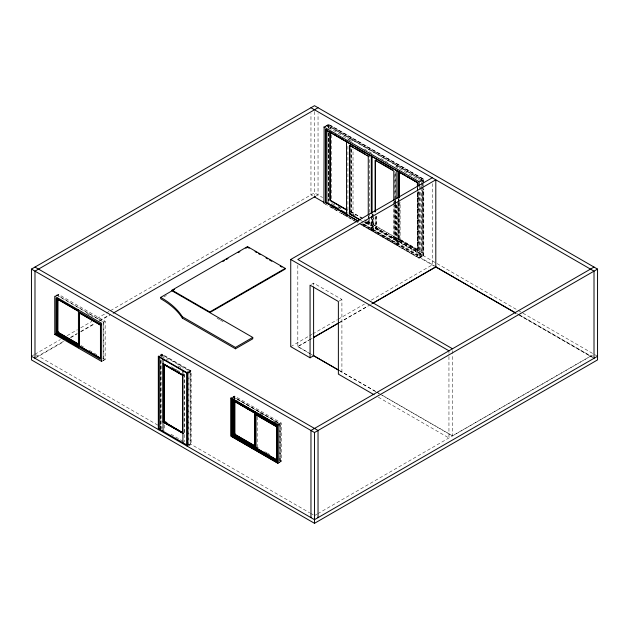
<?xml version="1.0" encoding="UTF-8"?>
<svg xmlns="http://www.w3.org/2000/svg" width="629" height="629" viewBox="0 0 629 629"><rect width="100%" height="100%" fill="white"/><g stroke="black" fill="none" stroke-linecap="round" stroke-linejoin="round"><path stroke-width="0.47" stroke-dasharray="3.15 2.36" d="M328.259 132.743L328.259 201.241L331.562 203.151M328.259 127.844L328.259 125.886L326.883 126.681L351.65 140.982M331.302 198.615L331.302 133.993M347.916 214.859L347.916 210.943M347.916 209.968L347.916 144.403M350.958 212.24L350.958 147.611M351.061 212.759L351.061 148.177M351.65 213.404L351.65 148.814M353.026 215.543L353.026 148.994M364.018 222.344L368.256 224.789L368.256 219.898M368.256 218.916L368.256 215.975M368.555 219.725L368.555 224.624L365.158 222.658M368.555 218.743L368.555 215.81M369.341 220.252L369.341 224.168L365.944 222.21M368.256 224.789L369.632 223.995L369.632 217.139M369.632 216.164L369.632 213.223M369.632 212.248L369.632 155.449M371.307 216.25L371.307 229.955L372.683 229.16L372.683 213.506M371.503 216.14L371.503 229.844L372.289 230.293L372.289 213.656M372.093 213.774L372.093 230.411L373.469 229.616L373.469 215.912M372.486 229.271L372.486 213.616M373.272 229.727L373.272 217.988M373.272 217.005L373.272 214.072M395.185 198.599L395.185 238.753L393.809 239.547L375.136 228.759L375.136 216.03M375.434 215.865L375.434 228.594L394.108 239.374L394.108 205.101M376.221 216.392L376.221 228.138L394.894 238.918L394.894 204.645M375.136 228.759L376.512 227.965L376.512 216.219M393.809 239.547L393.809 206.249M393.809 205.274L393.809 202.334M394.108 204.118L394.108 201.186M394.894 203.67L394.894 200.73M394.894 199.755L394.894 171.355M395.091 204.912L395.091 242.094L397.056 240.962L421.823 255.264L421.823 189.691M395.091 203.93L395.091 200.014M395.091 199.039L395.091 171.638M395.185 197.624L395.185 170.207M395.68 204.567L395.68 241.756L420.447 256.058L421.823 255.264M395.68 203.592L395.68 200.651M396.663 204.842L396.663 243.006L397.253 242.668L397.253 201.563M361.4 224.238L396.86 244.705L396.86 204.582M397.056 240.962L397.056 204.755M397.056 167.566L397.056 165.608L395.091 166.74M398.236 202.813L398.236 243.91L363.601 223.916M398.236 201.83L398.236 198.898M418.772 192.325L418.772 250.098L417.397 250.892L398.723 240.113L398.723 202.9M398.723 201.925L398.723 198.984M398.825 200.509L398.825 243.572L396.86 244.705M399.022 202.735L399.022 239.94L417.695 250.719L417.695 191.971M399.022 201.752L399.022 198.811M399.808 202.279L399.808 239.484L418.482 250.271L418.482 191.515M398.723 240.113L400.099 239.319L400.099 202.106M417.397 250.892L417.397 192.136M417.397 191.161L417.397 188.22M417.695 190.988L417.695 187.072M420.447 256.058L420.447 190.485M420.447 189.51L420.447 186.577M421.823 188.716L421.823 185.775M421.823 184.8L421.823 179.91L420.447 180.704L395.68 166.402M325.35 126.209L328.652 124.298L423.789 179.226L423.789 181.183M324.132 127.137L328.456 124.636L423.592 179.564L419.268 182.064M324.328 127.247L328.652 124.754M330.028 129.102L330.225 127.027L330.225 128.984M55.486 295.803L56.956 294.954L103.84 322.079L103.84 360.268M56.209 295.496L58.332 294.278L105.169 321.309L105.169 359.497L103.046 360.724M351.061 141.321L353.026 140.188M31.45 356.266L33.997 354.787M34.847 354.3L60.353 339.581M67.154 335.65L77.351 329.761M80.748 327.803L91.803 321.419M96.897 318.478L105.397 313.564M106.254 313.077L109.65 311.111M110.5 310.624L314.5 192.844L322.606 197.53M36.553 356.95L63.749 341.248M70.55 337.317L77.351 333.394M80.748 331.428L94.35 323.581M99.453 320.633L110.5 314.256M34.988 358.302L63.891 341.618M70.692 337.694L76.636 334.258M80.889 331.805L94.492 323.951M99.586 321.01L109.792 315.121M316.34 195.871L318.038 194.888L318.038 113.605M103.046 322.535L105.169 321.309M328.652 132.53L328.456 200.675L328.456 132.412M163.925 296.864L166.363 295.465M101.576 361.455L103.84 360.213M419.071 181.946L423.789 179.226M159.742 355.275L161.865 354.048L191.161 370.961L191.161 444.381L189.038 445.607M160.238 355.558L162.361 354.331L162.361 357.311M158.822 356.942L162.361 354.898L190.666 371.244M161.441 356.336L162.754 355.582M311.481 284.339L313.604 283.113L341.909 299.459L341.909 372.085L339.786 373.312M183.833 374.617L184.226 374.389L184.226 441.912M188.543 371.896L190.666 370.678L190.666 444.098L188.543 445.324M187.127 373.288L191.161 370.961M188.606 372.777L190.666 371.692L162.361 355.354L160.662 356.336L160.662 355.88L168.155 360.205M363.483 224.301L417.695 255.374L417.695 191.578M364.631 219.749L422.02 252.882L422.216 189.95M339.078 301.094L341.909 299.459M419.071 257.756L423.396 255.264L423.396 189.172M423.592 255.374L419.268 257.874L360.661 224.034M361.313 224.868L419.071 258.212L423.789 255.492L423.789 189.007M290.74 346.634L311.929 334.4M312.778 333.913L337.348 319.721M338.198 319.233L364.466 304.066M371.252 300.151L432.265 264.919L432.265 183.644M310.514 339.188L297.816 346.516L310.286 353.718M339.298 322.567L369.773 304.971M370.623 304.483L372.313 303.508M297.816 265.344L297.816 346.634L308.823 340.273M309.665 339.786L312.204 338.323M339.298 322.685L368.083 306.064M162.361 427.759L160.662 428.734L160.662 360.244M232.478 397.269L234.601 396.042L281.383 423.05L281.383 461.183L277.9 463.196M183.833 432.949L184.226 432.721M188.959 444.632L190.273 443.87L309.578 512.753M188.606 445.175L188.967 372.219L186.388 370.843M277.845 425.094L281.383 423.05M277.947 425.094L280.157 423.82L233.28 396.695L280.157 423.82L280.157 462.008L277.947 463.282M590.474 356.266L452.487 435.818L380.191 394.076M314.358 515.678L316.914 514.2M317.763 513.712L593.163 354.709M328.259 125.886L422.216 180.138L422.216 182.095M330.028 127.137L422.02 180.248L422.02 182.213M347.916 139.504L352.869 142.366M364.427 149.042L371.857 153.327M380.899 158.547L384.201 160.458M385.027 160.93L388.329 162.84M400.099 239.319L418.772 250.098M350.479 211.352L362.296 218.169M367.36 221.094L422.216 252.764M350.282 211.462L363.79 219.262M352.657 214.198L356.053 216.156M365.394 221.55L369.632 223.995M376.512 227.965L395.185 238.753M365.834 222.029L423.789 255.492M365.834 222.257L423.592 255.602L423.592 188.315M338.3 206.587L340.847 208.057M365.496 222.289L597.55 356.266M332.387 203.623L334.864 205.054M338.166 206.965L342.294 209.347M360.621 220.378L363.169 221.848M362.839 223.704L417.695 255.374M362.1 223.955L434.348 265.674M518.5 314.256L592.447 356.95M516.535 313.462L519.09 314.932M519.939 315.428L590.474 356.148M312.582 195.823L310.962 194.888L310.962 113.605M434.356 266.13L419.071 257.308L422.609 255.264L422.609 186.758M519.09 315.05L593.163 357.815M331.774 207.358L336.877 210.298M342.821 213.734L347.916 216.675M324.132 203.175L325.83 204.15M330.076 206.603L337.726 211.022M341.122 212.979L347.916 216.903M348.765 217.398L351.312 218.868M352.161 219.356L354.709 220.826M355.558 221.322L358.105 222.792M358.955 223.279L419.268 258.102L419.268 190.634M324.784 203.78L356.211 221.919M339.416 370.536L375.938 391.615M376.787 392.111L379.334 393.581M297.816 346.634L310.286 353.828M311.111 354.308L313.604 355.747M339.416 370.646L375.938 391.733M376.787 392.221L379.334 393.699M380.191 394.186L452.487 435.928L452.487 354.638M378.351 397.214L448.949 437.973L448.949 353.75M217.076 318.195L219.623 319.666M220.472 320.153L223.02 321.623M233.131 396.891L279.913 423.907L279.913 462.032M56.814 295.15L103.596 322.166L103.596 360.291M178.149 365.976L183.141 368.853M232.345 397.347L237.447 400.296M259.871 413.237L264.895 416.139M273.269 420.974L279.127 424.355L279.127 462.598M86.904 313.431L92.762 316.819M275.581 422.531L278.089 423.985M170.994 366.746L180.091 372.006M173.376 368.24L179.996 372.061M80.913 345.502L83.421 346.949M89.279 350.329L96.803 354.67M102.661 358.05L105.169 359.497M256.718 446.944L258.425 447.927M267.781 453.328L269.479 454.311M278.836 459.713L281.383 461.183M264.683 451.653L269.707 454.555M280.157 461.945L280.109 423.789M35.837 354.709L159.334 426.006M160.175 426.501L161.865 427.476L161.865 359.922M310.427 513.24L313.808 515.198M170.994 434.277L183.401 441.44M452.487 350.73L452.487 353.663M448.949 350.817L448.949 352.775M423.592 183.456L423.592 179.336L328.456 124.416L328.456 128.528M423.592 184.423L423.592 187.34M423.396 179.454L423.396 183.338M422.609 181.867L422.609 179.91L327.473 124.982L327.473 126.94M422.609 182.842L422.609 185.775M422.02 183.188L422.02 186.137M422.02 187.12L422.02 252.882M419.268 185.948L419.268 189.84M419.071 191.672L419.071 258.212M417.695 186.671L417.695 190.595M417.499 187.764L417.499 255.492M328.652 124.298L328.652 128.638M314.5 111.561L314.5 195.572M313.604 283.113L313.604 285.079M257.206 416.775L257.206 447.793M234.601 396.042L234.601 398.975M190.273 371.472L190.273 443.87M188.873 372.274L188.873 445.025M184.132 374.452L184.132 432.783M164.373 424.937L164.373 430.456M161.865 354.048L161.865 356.006M160.788 359.654L160.765 428.797M160.497 360.456L160.497 427.972M58.332 294.278L58.332 296.235"/><path stroke-width="0.94" d="M54.747 334.424L101.631 361.431M314.5 523.312L314.5 432.524L597.55 269.102L597.55 359.898L314.5 523.312L31.45 359.898L31.45 269.102L314.5 105.688L597.55 269.102M326.883 202.035L326.883 129.621M330.225 132.656L330.225 200.219L347.2 210.023M346.54 215.653L346.54 141.281M360.063 219.718L349.881 213.836L349.881 145.291M368.256 215L368.256 156.244L349.582 145.464L349.582 214.009L359.772 219.891M371.307 213.317L371.307 155.575M372.093 212.791L372.093 156.031M375.136 212.115L375.136 160.214L393.809 171.002L393.809 200.376M375.434 210.967L375.434 160.049L377.133 161.024M396.86 198.709L396.86 170.333M398.236 197.915L398.236 171.497M398.723 198.001L398.723 171.568M398.825 197.577L398.825 171.151M399.022 197.836L399.022 171.395M417.397 186.263L417.397 182.347L414.857 180.877M417.695 186.098L417.695 183.157M318.038 107.732L34.988 271.146L34.988 358.302M323.935 203.285L324.132 126.909M357.579 220.897L325.507 202.381L325.704 129.637L417.695 182.748L417.695 186.671M78.436 309.68L78.436 347.813M78.082 343.977L57.892 332.324L58.678 331.868M56.814 298.838L56.814 333.284L78.161 345.156M113.189 313.156L315.491 196.358M100.396 324.006L55.973 298.358L55.973 333.771L100.451 359.387L100.451 323.982M101.238 324.658L100.451 325.114L79.419 312.975L79.419 346.107L100.451 358.255M174.579 289.356L160.686 297.375L160.686 298.736A91.111 52.6 0 0 1 182.394 318.148L235.466 348.788L252.764 338.803L252.764 337.435L172.032 290.826L172.032 290.173L247.512 246.599L285.252 268.386L285.252 269.039L209.772 312.613L209.772 311.96L285.252 268.386M222.918 261.452L224.616 260.469M226.306 259.494L228.005 258.511M238.187 252.638L239.877 251.655M245.813 248.227L247.512 247.252L249.186 248.219M325.507 202.381L358.616 221.266M349.881 213.836L350.668 213.388M325.507 129.747L417.695 182.748M323.935 127.027L419.268 181.836M338.583 370.166L313.604 355.747L310.066 357.791L290.74 346.634L290.74 259.47L432.265 177.763M163.446 363.468L163.053 363.696L182.905 375.159L165.537 365.19M163.587 364.403L163.886 421.548L182.559 432.666L163.587 421.713L163.587 364.403L182.559 375.356L183.298 374.931M160.686 297.375A91.111 52.6 0 0 1 182.394 316.78L235.466 347.428L252.764 337.435M313.902 337.23L338.449 323.054M372.313 303.508L435.803 266.853L515.686 312.975M313.902 337.348L338.449 323.172M372.313 303.618L435.803 266.963L435.803 179.808L297.816 259.47L452.487 348.773M160.238 428.986L158.822 429.804L158.822 356.376M231.118 398.055L231.118 436.188L277.947 463.172M232.298 400.099L276.768 425.715L276.721 461.151L232.298 435.504L232.345 400.068L276.768 425.715M183.298 433.263L163.053 422.028L167.581 424.19M254.753 411.421L254.753 449.554M255.24 413.064L234.208 400.925L234.208 434.057L234.994 433.609M232.298 435.504L276.768 461.128M233.131 400.571L233.131 435.024L255.319 447.376M277.9 425.062L277.947 463.282L231.063 436.156L231.063 397.968L277.947 425.039L231.063 398.031M276.768 426.855L255.736 414.708L255.736 447.848L256.522 447.392M594.012 267.066L310.962 430.48L310.962 517.636M597.55 356.266L314.5 519.68L31.45 356.266M310.962 107.732L594.012 271.146L594.012 358.302M332.474 133.317L329.926 131.846L329.926 200.392L346.909 210.196M334.172 134.299L335.87 135.274M337.569 136.257L340.116 137.727M341.814 138.71L343.513 139.685M345.211 140.668L346.909 141.651M399.572 172.055L401.271 173.038M402.969 174.013L405.516 175.483M407.215 176.466L408.913 177.449M410.611 178.424L413.159 179.894M350.73 145.786L353.278 147.257M354.976 148.232L365.158 154.113M366.856 155.096L368.555 156.078M378.831 162.007L392.41 169.846M327.709 202.514L329.36 203.466M331.011 204.417L339.267 209.19M340.918 210.141L345.871 213.003M314.201 196.759L323.935 202.381M435.205 266.617L515.686 313.085M290.74 259.47L448.949 350.817M255.059 251.608L256.734 252.575M258.417 253.542L260.091 254.509M265.965 257.898L267.639 258.873M269.314 259.84L271.83 261.294M280.219 266.13L281.894 267.105M313.604 355.637L338.583 370.056M374.098 394.76L338.371 374.129L338.371 301.503L310.066 285.157L310.066 357.791M172.032 290.173L209.772 311.96M34.988 267.066L318.038 430.48L318.038 517.636M31.45 269.102L314.5 432.524M158.822 356.942L187.127 373.288M59.676 300.096L57.994 299.129L57.892 332.324M61.359 301.071L63.883 302.525M65.565 303.5L67.248 304.467M68.931 305.442L74.82 308.839M76.502 309.814L78.185 310.781M236.834 402.324L239.358 403.779M241.041 404.754L242.723 405.721M244.406 406.696L250.295 410.092M251.977 411.067L255.343 413.009M57.892 299.184L78.082 310.836M183 375.104L163.147 363.641L163.147 421.973L183 433.428M57.994 332.261L78.185 343.921M255.343 446.15L234.31 434.002L234.31 400.862M234.208 434.057L255.24 446.205M56.712 333L77.595 345.062M233.87 435.221L253.919 446.802M255.736 447.848L276.768 459.988M233.131 435.024L254.926 447.604M56.814 333.284L78.601 345.864M232.801 436.196L240.459 440.614M242.157 441.597L248.109 445.033M249.815 446.016L252.363 447.494M55.635 333.968L64.991 339.369M66.69 340.352L76.895 346.241M165.246 421.705L166.897 422.664M169.232 425.141L180.814 431.832M419.071 181.946L419.071 185.862M417.499 182.858L417.499 186.782M325.704 129.637L325.704 202.263M313.604 287.036L313.604 355.747M277.845 425.094L277.845 463.227M254.753 412.396L254.753 448.571M247.512 246.599L247.512 247.252M235.466 347.428L235.466 348.788M234.9 400.524L234.9 433.664M233.524 400.351L233.524 434.796M231.952 399.533L231.952 435.708M187.623 446.425L187.623 372.997L158.327 356.093L158.327 429.521M187.127 372.714L187.127 446.142M186.931 373.288L186.931 445.01L159.019 428.892L159.019 357.17M182.905 370.961L182.905 442.682M182.559 375.356L182.559 432.666M182.394 316.78L182.394 318.148M164.428 364.891L164.428 421.233M163.053 359.497L163.053 431.219M101.631 361.541L101.631 323.298L54.747 296.235L54.794 334.502M57.404 298.28L57.404 333.173M57.208 298.61L57.208 333.055M100.546 325.059L79.513 312.912L79.513 346.052L100.546 358.192L100.546 325.059M276.862 426.8L255.83 414.653L255.83 447.793L276.862 459.933L276.862 426.8"/></g></svg>
